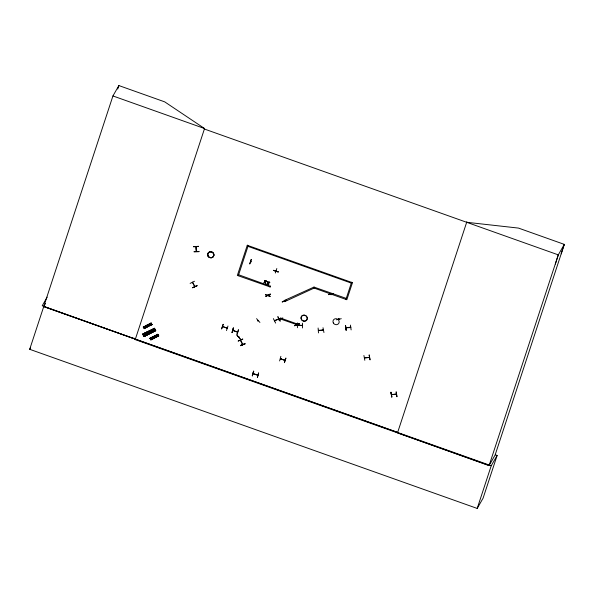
<?xml version="1.0" encoding="UTF-8"?>
<svg xmlns="http://www.w3.org/2000/svg" width="594" height="594" viewBox="0 0 594 594"><rect width="100%" height="100%" fill="white"/><g stroke="black" fill="none" stroke-linecap="round" stroke-linejoin="round"><path stroke-width="0.89" d="M278.586 319.223L278.957 319M196.287 246.985C195.226 245.612 195.938 252.368 196.621 251.091M196.651 251.5L196.191 246.555M267.753 295.337L267.827 295.136M268.087 295.055L268.072 295.218M199.035 251.433L194.097 251.566M279.046 318.844L278.846 318.688M278.207 271.963L273.403 270.322L278.185 271.978M495.381 454.848L497.119 455.464L483.093 498.158L477.205 508.434L29.7 349.302L112.934 95.946L118.882 85.566L164.687 101.849L204.551 128.527L204.388 129.024L558.293 254.871L564.3 244.379L518.495 228.089L466.676 222.29M555.345 264.048L558.293 254.871L489.129 465.444L135.224 339.597L204.551 128.527M561.182 253.861L564.129 244.676M117.723 89.085L118.882 85.566M270.136 286.947L237.34 275.445L247.327 245.144M221.673 328.846L223.158 324.317M221.614 328.905L223.173 324.324M222.624 326.433L222.423 326.596M222.95 326.552L222.869 326.7M226.5 330.568L227.955 326.024M233.561 328.014L232.054 332.633L233.301 328.014M233.249 330.62L233.353 330.249M237.088 334.415L238.573 329.893M270.062 287.08L270.426 286.07M252.294 375.787L253.779 371.257M258.657 372.995L257.365 377.606L258.583 372.98M296.443 324.524L280.472 319L280.836 317.99M280.865 356.318L279.611 360.937M280.865 358.769L280.517 358.464M284.823 359.942L284.608 360.32L285.187 360.298M296.369 324.651L296.733 323.648M285.239 360.142L284.986 360.461L280.435 358.613M284.385 362.637L285.914 358.026L284.452 362.644M284.6 301.106L284.637 301.663L314.122 288.075L314.478 287.088M313.743 287.088L314.122 288.075L346.837 299.732L352.509 282.544M466.839 221.792L397.512 432.863L489.07 465.614M477.205 508.434L491.231 465.741L497.119 455.464M564.3 244.379L495.136 454.952L489.968 464.048M251.299 259.415L249.732 264.018L251.188 259.467M250.638 261.768L251.047 261.642M273.403 270.322L278.244 271.807M270.248 296.206L265.444 294.565M275.779 271.005L275.623 271.406M276.834 268.495L275.326 273.017M268.057 294.995L267.961 295.359M265.362 294.787L270.129 296.495M323.344 330.249L323.418 329.9M350.809 327.576L346.05 327.814M391.468 394.594L396.398 394.03M396.087 394.305L396.532 394.245M192.322 282.232L194.81 286.546M194.787 286.612L192.567 282.232M258.093 320.426L257.714 320.886L258.286 320.634M258.323 320.53L257.87 320.983M268.547 295.515L268.05 295.359M268.451 295.708L268.384 295.211M280.227 318.421L280.65 318.822L280.442 318.243M280.65 318.822L280.494 318.681M297.653 325.089L297.475 325.453L298.084 325.341M47.156 297.149L42.219 305.776L135.387 339.1L133.85 338.083M45.567 303.386L43.726 306.608L491.231 465.741M29.7 349.302L30.606 347.72M144.149 326.693L145.01 328.096M144.684 326.425L145.537 327.829M145.471 326.024L146.332 327.428M146.176 325.668L147.03 327.071M155.739 330.672L144.015 336.56L155.747 330.68L154.306 328.185L154.715 328.89L143.028 334.845L154.752 328.942L154.551 328.601L142.775 334.17M198.478 246.332L193.577 246.71M143.963 333.568L145.218 335.721M144.75 333.16L146.005 335.32M145.938 332.558L147.193 334.719M146.993 332.024L148.248 334.177M148.181 331.422L149.436 333.576M158.145 334.793L150.237 338.714L150.059 338.246L150.913 339.879L158.709 335.922L157.752 334.259M150.831 337.882L151.685 339.285M151.359 337.615L152.213 339.018M152.153 337.214L153.007 338.617M150.876 339.723L150.616 339.382L158.657 335.788M190.125 283.405L194.483 281.244M192.605 287.667L197.059 285.87M248.255 245.471L238.343 275.646M247.965 246.354L351.299 283.1M238.632 274.762L270.352 286.197M250.601 261.531L251.106 261.768M250.557 261.895L250.72 261.523M227.108 328.207L222.557 326.462M226.797 327.97L226.693 328.341L226.863 327.94M222.49 326.603L227.19 328.059M232.959 330.16L232.855 330.531L233.019 330.13M264.701 280.42C266.171 284.355 263.691 279.67 265.058 280.546L265.318 281.808L266.684 281.125L266.246 281.073M265.058 280.546L264.649 280.502M266.684 281.125C264.427 281.296 266.491 285.506 265.228 282.232L263.936 282.818M265.318 281.808L266.298 280.984M265.228 282.232L265.481 283.472M237.258 331.638L237.184 331.868M232.863 330.509L237.422 332.157L237.674 331.838M236.895 334.259L238.38 329.819M268.414 282.915L267.79 281.519L268.414 282.915L269.394 282.091C270.983 282.224 266.283 284.467 269.78 282.224M266.981 284.006L268.198 282.996L266.981 284.006L267.411 284.051C268.666 281.86 269.216 286.991 268.592 283.152M267.367 284.14L268.325 283.331M269.394 282.091L269.728 282.313M276.002 270.916L276.054 270.53M238.588 336.739L238.922 336.538M238.758 336.932L238.929 336.865M242.76 339.1L238.201 340.986M240.154 338.966L236.88 335.105L240.243 338.855M270.225 294.089L265.956 296.213M242.738 339.07L238.224 341.06M240.548 345.745L245.025 343.852L240.481 345.456M270.337 294.282L265.897 296.257M256.549 318.651L259.92 322.438M242.827 344.394L240.577 340.087M240.422 345.515L245.032 343.881M282.298 302.019L286.709 300.156M284.63 301.41L284.259 300.43M284.749 301.024L284.801 301.492M284.437 301.217L284.704 301.284M274.599 320.582L278.965 318.696M274.71 320.805L274.903 320.441M274.725 320.827L278.913 319.015M278.386 319.067L278.467 319.216M280.472 319L280.717 318.577M280.13 321.087L277.821 316.632L280.145 321.035M282.803 317.916L278.378 319.914M294.728 325.705L299.265 323.923L294.758 325.623M297.446 322.928L297.416 327.74M297.082 324.398L296.814 324.25M297.653 325.059L302.457 325.49M299.265 323.953L294.735 325.735M280.583 358.434L280.413 358.835L285.053 360.432M280.799 358.969L280.917 358.553M302.443 323.166L302.554 327.985M302.094 325.274L301.96 325.683L302.546 325.512M302.546 325.341L297.572 325.482M328.564 294.683L333.316 293.659M330.925 294.097L331.162 294.728L331.007 294.208M331.088 294.052L330.94 294.728L331.274 294.468M331.17 294.141L331.162 294.624M318.473 332.922L318.109 328.007M318.562 330.212L318.592 330.457M323.01 327.725L323.945 332.529M322.965 329.885L322.913 330.279M318.481 330.39L323.307 329.863M351.589 282.217L345.983 299.279M346.272 298.396L314.404 287.221M336.486 319.817L341.275 318.711M339.018 319.06L338.714 319.349L338.647 318.726M338.996 319.171L338.914 318.733M345.493 325.43L346.139 330.264L345.448 325.445M345.567 325.371L346.183 330.197M345.916 327.628L350.757 327.22M346.012 327.569L345.96 327.962M346.272 327.695L346.361 327.546M350.467 325.089L351.128 329.908M350.415 327.242L350.453 327.487M364.664 357.595L364.56 358.011L369.542 357.454M364.82 360.298L363.914 355.487M369.186 355.026L370.047 359.912L369.164 355.026M369.067 357.291L369.008 357.662M369.52 357.284L369.357 357.662L369.409 357.246M390.874 392.285L391.81 397.089L390.904 392.278M391.654 394.386L391.684 394.631M391.988 394.52L391.565 394.772L396.51 394.074M396.837 396.703L396.153 391.817L397.037 396.688M323.292 330.242L318.51 330.606M364.582 357.774L369.32 357.395M240.37 340.176L242.538 344.557M232.818 330.294L237.541 331.972M253.096 373.47L257.818 375.148M275.527 270.567L275.965 270.701M263.885 282.9L265.102 281.898M391.112 392.255L391.81 397.089M257.744 375.319L253.051 373.656M273.359 318.614L275.631 323.099M143.273 327.027L144.231 328.69L151.99 324.576L151.076 323.069L143.273 327.034L143.562 327.524L151.47 323.604M151.084 323.099L151.351 323.559L143.392 327.235L151.24 323.218M143.406 327.249L151.166 323.143L143.525 327.376M151.982 324.599L143.941 328.192L151.826 324.331M155.68 330.502L143.956 336.39L142.627 334.155L154.499 328.512M142.612 334.125L154.44 328.289M142.775 334.4L154.47 328.475M142.857 334.533L154.581 328.66M142.954 334.652L154.685 328.712M143.711 335.966L155.338 329.982M143.8 336.182L155.48 330.234M143.978 336.427L155.576 330.398M150.059 338.402L157.915 334.407L158.628 335.617L150.906 339.872M157.997 334.645L150.223 338.684L149.955 338.224L157.774 334.296L158.004 334.608L150.037 338.283M150.846 339.731L158.583 335.699M284.184 300.557L313.669 287.214M270.24 294.097L265.912 296.309M282.165 301.893L286.598 299.918M294.698 325.683L299.19 323.633M240.451 345.537L244.958 343.562M328.467 294.542L333.249 293.406M198.485 246.339L193.54 246.762M194.082 251.901L199.049 251.678M250.891 262.013L250.512 261.857M232.091 332.543L233.271 328.014M296.792 324.673L296.614 324.287M112.934 95.946L204.611 128.549M247.253 245.27L352.442 282.677M280.762 318.124L296.658 323.775M43.77 306.526L397.676 432.373M338.766 318.844L338.907 319.216M157.915 334.533L150.2 338.565M150.705 339.441L158.42 335.417L158.709 335.914M151.752 324.257L152.027 324.725M157.039 334.734L157.878 336.167M150.364 323.544L151.203 324.985M153.245 328.898L154.499 331.051M267.79 281.519L268.154 283.086M268.273 283.412L268.577 284.571M146.651 326.039L147.371 326.262L146.651 326.039M153.326 337.229L154.046 337.444L153.326 337.229M253.579 371.191L252.331 375.816L253.579 371.191M146.985 325.23L147.802 326.7L146.985 325.23M152.873 336.82L153.69 338.29L152.873 336.82M153.66 336.419L154.477 337.889L153.66 336.419M196.97 285.558L192.597 287.8L196.985 285.588M333.323 322.943A3.156 2.955 29.8 0 0 338.706 323.448A3.156 2.955 29.8 0 0 336.204 318.703A3.156 2.955 29.8 0 0 333.323 322.943M301.388 319.438A3.156 2.955 29.8 0 0 306.771 319.943A3.156 2.955 29.8 0 0 304.269 315.199A3.156 2.955 29.8 0 0 301.388 319.438M301.425 319.379A3.156 2.955 29.8 0 0 306.808 319.884A3.156 2.955 29.8 0 0 304.306 315.139A3.156 2.955 29.8 0 0 301.425 319.379M208.011 256.051A3.148 2.955 29.8 0 0 213.38 256.556A3.148 2.955 29.8 0 0 210.922 251.759A3.148 2.955 29.8 0 0 208.049 255.984A3.148 2.955 29.8 0 0 213.417 256.489A3.148 2.948 29.8 0 0 210.922 251.767A3.148 2.948 29.8 0 0 208.056 255.984A3.148 2.948 29.8 0 0 213.409 256.489A3.148 2.955 29.8 0 0 210.885 251.826A3.148 2.955 29.8 0 0 208.011 256.051"/></g></svg>
